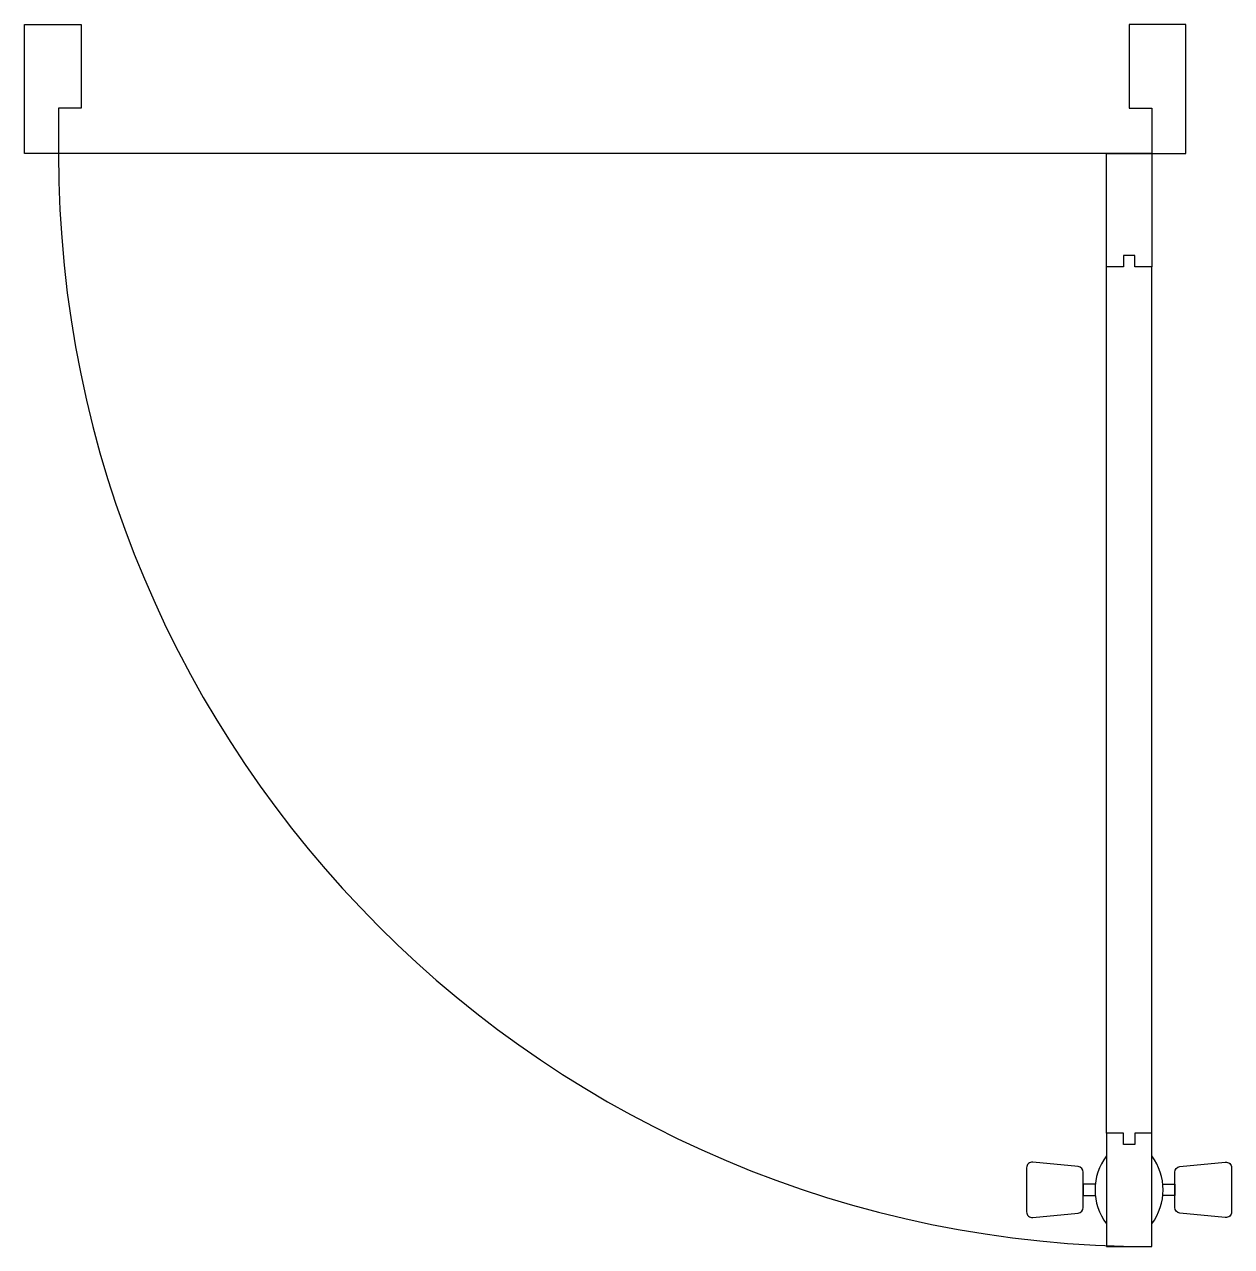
# Model space of a CAD drawing. Header units: millimetres. Extents: x -900 to 35, y -847 to 100.
import ezdxf

# ---------------------------------------------------------------- set-up
doc = ezdxf.new("R2010")
doc.units = ezdxf.units.MM
doc.header["$MEASUREMENT"] = 0

msp = doc.modelspace()

# ---------------------------------------------------------------- linework, layer by layer
for p, q in [((-26.37, 0), (-873.63, 0)), ((-61.54, -759.34), (-61.54, -87.91)), ((-26.37, -759.34), (-26.37, -87.91))]:
    msp.add_line(p, q)
for points in [[(-873.63, 0), (-900, 0), (-900, 100), (-856.04, 100), (-856.04, 35.16), (-873.63, 35.16)], [(-26.37, 0), (0, 0), (0, 100), (-43.96, 100), (-43.96, 35.16), (-26.37, 35.16)]]:
    msp.add_lwpolyline(points, close=True)
for points in [[(-48.35, -87.91), (-61.54, -87.91), (-61.54, 0), (-26.37, 0), (-26.37, -87.91), (-39.56, -87.91), (-39.56, -79.12), (-48.35, -79.12), (-48.35, -87.91)], [(-48.35, -759.34), (-61.54, -759.34), (-61.54, -847.25), (-26.37, -847.25), (-26.37, -759.34), (-39.56, -759.34), (-39.56, -768.13), (-48.35, -768.13), (-48.35, -759.34)], [(-70.11, -798.9), (-79.43, -798.9), (-79.43, -807.69), (-70.11, -807.69)], [(-17.8, -798.9), (-8.48, -798.9), (-8.48, -807.69), (-17.8, -807.69)]]:
    msp.add_lwpolyline(points)
for points in [[(-83.39, -785.32), (-118.56, -781.8, 0.443716), (-123.39, -786.18), (-123.39, -820.42, 0.443716), (-118.56, -824.79), (-83.39, -821.27, 0.385314), (-79.43, -816.9), (-79.43, -789.69, 0.385314)], [(-4.52, -785.32), (30.64, -781.8, -0.443716), (35.48, -786.18), (35.48, -820.42, -0.443716), (30.64, -824.79), (-4.52, -821.27, -0.385314), (-8.48, -816.9), (-8.48, -789.69, -0.385314)]]:
    msp.add_lwpolyline(points, format="xyb", close=True)
at = {"color": 8}
msp.add_arc((-26.37, 0), 847.25, 180, 270, dxfattribs=at)
for centre, start, end in [((-26.37, -803.3), 143.1301, 216.8699), ((-61.54, -803.3), 323.1301, 36.8699)]:
    msp.add_arc(centre, 43.96, start, end)

doc.saveas('drawing.dxf')
